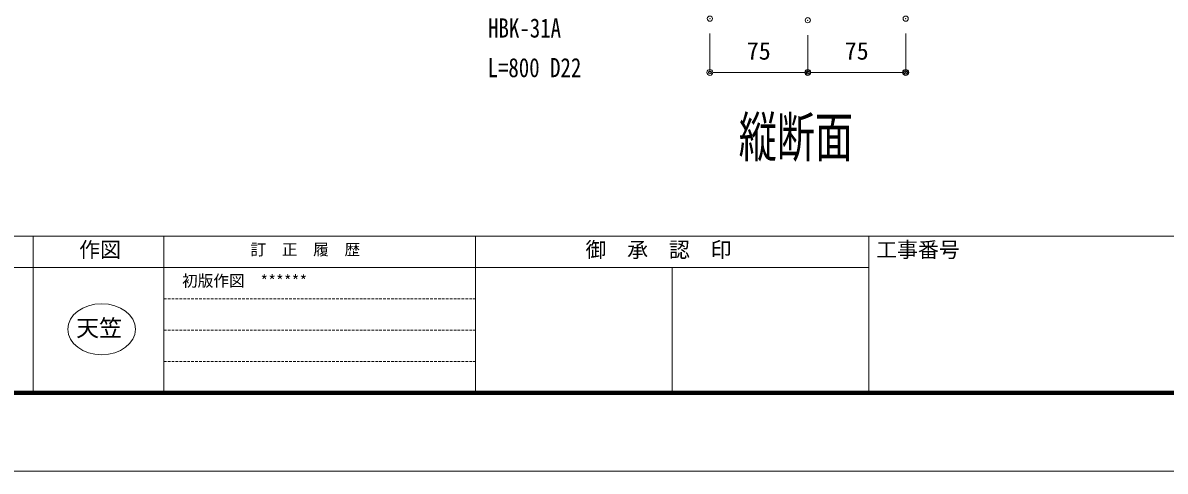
# Model space of a CAD drawing. Units: millimetres, scale not verified. Extents: x -1682 to 1682, y -1188 to 1188.
# Drawn here: x -434 to 441, y -1188 to -845 of the extents above; entities that cross this region are included whole.
import ezdxf
from ezdxf.enums import TextEntityAlignment as Align

# ---------------------------------------------------------------- set-up
doc = ezdxf.new("R2010")
doc.units = ezdxf.units.MM
doc.header["$LTSCALE"] = 8
doc.header["$PDMODE"] = 32
doc.header["$PDSIZE"] = 4
doc.linetypes.add('USER3', pattern=[0.375, 0.25, -0.125])
for name, color, linetype, lineweight in [('0-0_0', 7, 'Continuous', 18), ('0-1_DEFPOINTS', 7, 'Continuous', 18), ('0-6_WAKU', 7, 'Continuous', 18), ('1-0_1手摺寸法', 3, 'Continuous', 18)]:
    doc.layers.add(name, color=color, linetype=linetype, lineweight=lineweight)
doc.layers.add('0-3_MOJI', color=7, linetype='Continuous')
doc.styles.add('ＭＳ ゴシック', font='')
doc.styles.get('ＭＳ ゴシック').set_extended_font_data('MS Gothic')

# ---------------------------------------------------------------- blocks, each defined once
blk = doc.blocks.new('_ORIGIN2')
at = {"layer": '0-0_0'}
blk.add_line((-0.5, 0), (-1, 0), dxfattribs=at)
for radius in [0.5, 0.25]:
    blk.add_circle((0, 0), radius, dxfattribs=at)
blk = doc.blocks.new('D34')
at = {"layer": '0-1_DEFPOINTS'}
for p in [(233.886, -417.488), (308.886, -418.68), (308.886, -458.697)]:
    blk.add_point(p, dxfattribs=at)
at = {"layer": '1-0_1手摺寸法', "color": 7}
for p, q in [((233.886, -428.988), (233.886, -458.697)), ((308.886, -430.18), (308.886, -458.697)), ((238.486, -458.697), (304.286, -458.697))]:
    blk.add_line(p, q, dxfattribs=at)
at = {"layer": '1-0_1手摺寸法', "xscale": 4.6, "yscale": 4.6, "rotation": 180}
blk.add_blockref('_ORIGIN2', (233.886, -458.697), dxfattribs=at)
at = {"layer": '1-0_1手摺寸法', "xscale": 4.6, "yscale": 4.6}
blk.add_blockref('_ORIGIN2', (308.886, -458.697), dxfattribs=at)
at = {"layer": '1-0_1手摺寸法', "color": 7, "style": 'ＭＳ ゴシック'}
blk.add_text('75', height=13.49, dxfattribs=at).set_placement((262.186, -452.947), align=Align.BOTTOM_LEFT)
blk = doc.blocks.new('D35')
at = {"layer": '0-1_DEFPOINTS'}
for p in [(308.886, -418.68), (383.886, -417.488), (383.886, -458.697)]:
    blk.add_point(p, dxfattribs=at)
at = {"layer": '1-0_1手摺寸法', "color": 7}
for p, q in [((308.886, -430.18), (308.886, -458.697)), ((383.886, -428.988), (383.886, -458.697)), ((313.486, -458.697), (379.286, -458.697))]:
    blk.add_line(p, q, dxfattribs=at)
at = {"layer": '1-0_1手摺寸法', "xscale": 4.6, "yscale": 4.6, "rotation": 180}
blk.add_blockref('_ORIGIN2', (308.886, -458.697), dxfattribs=at)
at = {"layer": '1-0_1手摺寸法', "xscale": 4.6, "yscale": 4.6}
blk.add_blockref('_ORIGIN2', (383.886, -458.697), dxfattribs=at)
at = {"layer": '1-0_1手摺寸法', "color": 7, "style": 'ＭＳ ゴシック'}
blk.add_text('75', height=13.49, dxfattribs=at).set_placement((337.186, -452.947), align=Align.BOTTOM_LEFT)

msp = doc.modelspace()

# ---------------------------------------------------------------- linework, layer by layer
at = {"layer": '0-0_0'}
msp.add_ellipse((-373.675, -1079.297), major_axis=(25.847, 0), ratio=0.755094, dxfattribs=at)
at = {"layer": '0-1_DEFPOINTS', "color": 5}
msp.add_line((-1682, -1188), (1682, -1188), dxfattribs=at)
at = {"layer": '0-6_WAKU'}
for p, q in [((-1602, -1008), (1598, -1008)), ((-426, -1008), (-426, -1128)), ((-326, -1008), (-326, -1128)), ((-87.333, -1008), (-87.333, -1128)), ((214, -1008), (214, -1128)), ((-626, -1032), (-326, -1032)), ((-326, -1032), (-87.333, -1032)), ((-87.333, -1032), (214, -1032)), ((63.333, -1032), (63.333, -1128)), ((-1602, -1128), (1598, -1128)), ((-1601.4, -1127.4), (1597.4, -1127.4)), ((-1600.8, -1126.8), (1596.8, -1126.8)), ((-1603.2, -1129.2), (1599.2, -1129.2)), ((-1602.6, -1128.6), (1598.6, -1128.6))]:
    msp.add_line(p, q, dxfattribs=at)
at = {"layer": '0-6_WAKU', "linetype": 'USER3'}
for p, q in [((-326, -1056), (-87.333, -1056)), ((-326, -1080), (-87.333, -1080)), ((-326, -1104), (-87.333, -1104))]:
    msp.add_line(p, q, dxfattribs=at)

# ---------------------------------------------------------------- block references
at = {"layer": '1-0_1手摺寸法'}
for name in ['D34', 'D35']:
    msp.add_blockref(name, (-141.739, -423.942), dxfattribs=at)

# ---------------------------------------------------------------- texts
at = {"layer": '0-0_0', "style": 'ＭＳ ゴシック'}
for s, height, width, p in [('HBK-31A', 14.66, 0.8, (-77.683, -860.322)), ('L=800 D22', 14.66, 0.8, (-78.11, -890.657)), ('縦断面', 30.55, 0.7, (114.262, -956.509))]:
    msp.add_text(s, height=height, dxfattribs=dict(at, width=width)).set_placement(p, align=Align.BOTTOM_LEFT)
for s, height, p in [('初版作図\u3000******', 8.798, (-312.094, -1049.283)), ('天笠', 12.9, (-393.167, -1088.655))]:
    msp.add_text(s, height=height, dxfattribs=at).set_placement(p, align=Align.BOTTOM_LEFT)
at = {"layer": '0-3_MOJI', "style": 'ＭＳ ゴシック'}
for s, height, p in [('作図', 11.73, (-390.862, -1027.794)), ('訂\u3000正\u3000履\u3000歴', 8.798, (-259.675, -1025.283)), ('御  承  認  印', 11.73, (-3.106, -1027.794)), ('工事番号', 11.73, (219.508, -1027.794))]:
    msp.add_text(s, height=height, dxfattribs=at).set_placement(p, align=Align.BOTTOM_LEFT)

doc.saveas('drawing.dxf')
